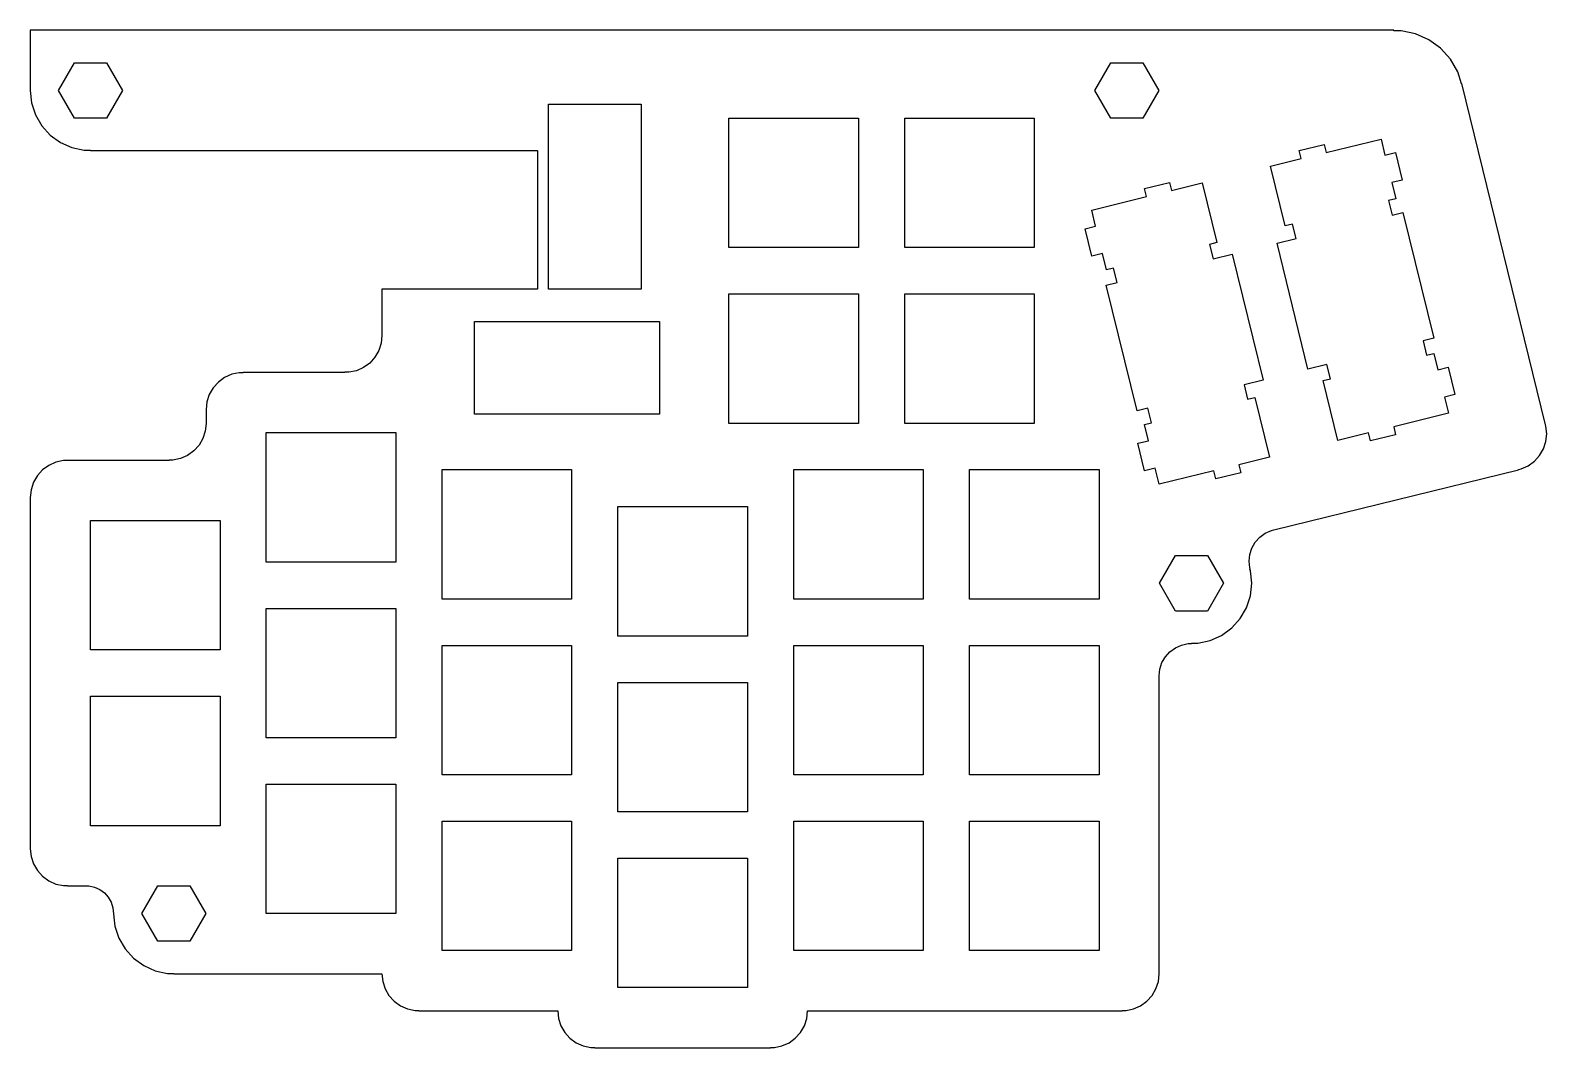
# Model space of a CAD drawing. Header units: metres. Extents: x 0 to 164, y 0 to 110.
import ezdxf

# ---------------------------------------------------------------- set-up
doc = ezdxf.new("R2010")
doc.units = ezdxf.units.M

msp = doc.modelspace()

# ---------------------------------------------------------------- linework, layer by layer
for p, q in [((147.347, 110), (0, 110)), ((0, 110), (0, 103.5)), ((147.347, 109.959), (147.347, 110)), ((148.139, 109.959), (147.347, 109.959)), ((149.687, 109.629), (148.139, 109.959)), ((151.133, 108.985), (149.687, 109.629)), ((152.414, 108.055), (151.133, 108.985)), ((153.473, 106.878), (152.414, 108.055)), ((154.265, 105.507), (153.473, 106.878)), ((3.03589, 103.5), (4.76794, 106.5)), ((4.76794, 106.5), (8.23204, 106.5)), ((8.23204, 106.5), (9.9641, 103.5)), ((115.036, 103.5), (116.768, 106.5)), ((116.768, 106.5), (120.232, 106.5)), ((120.232, 106.5), (121.964, 103.5)), ((154.681, 104.229), (154.265, 105.507)), ((0, 103.5), (0.14203, 102.149)), ((4.76794, 100.5), (3.03589, 103.5)), ((9.9641, 103.5), (8.23204, 100.5)), ((116.768, 100.5), (115.036, 103.5)), ((121.964, 103.5), (120.232, 100.5)), ((154.701, 104.234), (154.681, 104.229)), ((163.765, 67.3304), (154.701, 104.234)), ((0.14203, 102.149), (0.56195, 100.856)), ((56, 82), (56, 102)), ((56, 102), (66, 102)), ((66, 102), (66, 82)), ((0.56195, 100.856), (1.24138, 99.6794)), ((8.23204, 100.5), (4.76794, 100.5)), ((75.5, 86.5), (75.5, 100.5)), ((75.5, 100.5), (89.5, 100.5)), ((89.5, 100.5), (89.5, 86.5)), ((94.5, 86.5), (94.5, 100.5)), ((94.5, 100.5), (108.5, 100.5)), ((108.5, 100.5), (108.5, 86.5)), ((120.232, 100.5), (116.768, 100.5)), ((1.24138, 99.6794), (2.15065, 98.6696)), ((2.15065, 98.6696), (3.25, 97.8708)), ((3.25, 97.8708), (4.49138, 97.3181)), ((4.49138, 97.3181), (5.82056, 97.0356)), ((5.82056, 97.0356), (6.5, 97.0356)), ((6.5, 97.0356), (6.5, 97)), ((6.5, 97), (54.8, 97)), ((54.8, 97), (54.8, 82)), ((137.131, 96.9937), (139.85, 97.6616)), ((137.344, 96.1245), (137.131, 96.9937)), ((139.85, 97.6616), (140.064, 96.7924)), ((140.064, 96.7924), (145.978, 98.245)), ((145.978, 98.245), (146.407, 96.497)), ((146.407, 96.497), (147.534, 96.7737)), ((147.534, 96.7737), (148.261, 93.8117)), ((134.033, 95.3112), (137.344, 96.1245)), ((135.619, 88.8531), (134.033, 95.3112)), ((120.408, 92.8863), (123.127, 93.5542)), ((123.127, 93.5542), (123.341, 92.685)), ((123.341, 92.685), (126.652, 93.4984)), ((126.652, 93.4984), (128.238, 87.0403)), ((148.261, 93.8117), (147.135, 93.535)), ((147.135, 93.535), (147.564, 91.787)), ((114.707, 90.5645), (120.621, 92.0171)), ((120.621, 92.0171), (120.408, 92.8863)), ((147.564, 91.787), (146.797, 91.5985)), ((115.137, 88.8165), (114.707, 90.5645)), ((146.797, 91.5985), (147.182, 90.0301)), ((147.182, 90.0301), (148.338, 90.314)), ((148.338, 90.314), (151.677, 76.7181)), ((114.01, 88.5398), (115.137, 88.8165)), ((114.738, 85.5778), (114.01, 88.5398)), ((136.406, 89.0463), (135.619, 88.8531)), ((136.791, 87.4779), (136.406, 89.0463)), ((128.238, 87.0403), (127.452, 86.8471)), ((134.742, 86.9746), (136.791, 87.4779)), ((138.081, 73.3787), (134.742, 86.9746)), ((89.5, 86.5), (75.5, 86.5)), ((108.5, 86.5), (94.5, 86.5)), ((115.864, 85.8545), (114.738, 85.5778)), ((116.293, 84.1065), (115.864, 85.8545)), ((127.452, 86.8471), (127.837, 85.2787)), ((127.837, 85.2787), (129.886, 85.782)), ((129.886, 85.782), (133.225, 72.1861)), ((117.061, 84.2949), (116.293, 84.1065)), ((117.446, 82.7265), (117.061, 84.2949)), ((54.8, 82), (38, 82)), ((38, 82), (38, 77)), ((66, 82), (56, 82)), ((116.29, 82.4427), (117.446, 82.7265)), ((119.629, 68.8468), (116.29, 82.4427)), ((75.5, 67.5), (75.5, 81.5)), ((75.5, 81.5), (89.5, 81.5)), ((89.5, 81.5), (89.5, 67.5)), ((94.5, 67.5), (94.5, 81.5)), ((94.5, 81.5), (108.5, 81.5)), ((108.5, 81.5), (108.5, 67.5)), ((48, 68.5), (48, 78.5)), ((48, 78.5), (68, 78.5)), ((68, 78.5), (68, 68.5)), ((37.9126, 76.1684), (37.6542, 75.373)), ((38, 77), (37.9126, 76.1684)), ((151.677, 76.7181), (150.521, 76.4342)), ((150.521, 76.4342), (150.907, 74.8658)), ((36.6765, 74.0274), (36, 73.5359)), ((37.2361, 74.6488), (36.6765, 74.0274)), ((37.6542, 75.373), (37.2361, 74.6488)), ((140.13, 73.882), (138.081, 73.3787)), ((140.515, 72.3136), (140.13, 73.882)), ((150.907, 74.8658), (151.674, 75.0543)), ((151.674, 75.0543), (152.103, 73.3062)), ((21, 72.4641), (20.3235, 71.9726)), ((21.7639, 72.8042), (21, 72.4641)), ((22.5819, 72.9781), (21.7639, 72.8042)), ((23, 72.9781), (22.5819, 72.9781)), ((34, 73), (23, 73)), ((23, 73), (23, 72.9781)), ((34.4181, 73.0219), (34, 73.0219)), ((34, 73.0219), (34, 73)), ((35.2361, 73.1958), (34.4181, 73.0219)), ((36, 73.5359), (35.2361, 73.1958)), ((133.225, 72.1861), (131.176, 71.6828)), ((139.729, 72.1204), (140.515, 72.3136)), ((141.315, 65.6624), (139.729, 72.1204)), ((152.103, 73.3062), (153.23, 73.5829)), ((153.23, 73.5829), (153.957, 70.621)), ((19.3458, 70.6269), (19.0874, 69.8316)), ((19.7639, 71.3511), (19.3458, 70.6269)), ((20.3235, 71.9726), (19.7639, 71.3511)), ((131.176, 71.6828), (131.562, 70.1144)), ((153.957, 70.621), (152.831, 70.3443)), ((19.0874, 69.8316), (19, 69)), ((19, 69), (19, 67.5)), ((120.785, 69.1306), (119.629, 68.8468)), ((121.17, 67.5622), (120.785, 69.1306)), ((131.562, 70.1144), (132.348, 70.3076)), ((132.348, 70.3076), (133.934, 63.8496)), ((152.831, 70.3443), (153.26, 68.5962)), ((19, 67.5), (18.9126, 66.6684)), ((68, 68.5), (48, 68.5)), ((89.5, 67.5), (75.5, 67.5)), ((108.5, 67.5), (94.5, 67.5)), ((120.403, 67.3738), (121.17, 67.5622)), ((120.833, 65.6257), (120.403, 67.3738)), ((153.26, 68.5962), (147.346, 67.1436)), ((163.754, 67.3278), (163.765, 67.3304)), ((163.793, 67.208), (163.754, 67.3278)), ((163.881, 66.3763), (163.793, 67.208)), ((18.6542, 65.873), (18.2361, 65.1488)), ((18.9126, 66.6684), (18.6542, 65.873)), ((25.5, 52.5), (25.5, 66.5)), ((25.5, 66.5), (39.5, 66.5)), ((39.5, 66.5), (39.5, 52.5)), ((119.706, 65.349), (120.833, 65.6257)), ((144.627, 66.4757), (141.315, 65.6624)), ((144.84, 65.6066), (144.627, 66.4757)), ((147.559, 66.2744), (144.84, 65.6066)), ((147.346, 67.1436), (147.559, 66.2744)), ((163.793, 65.5447), (163.881, 66.3763)), ((17, 64.0359), (16.2361, 63.6958)), ((17.6765, 64.5274), (17, 64.0359)), ((18.2361, 65.1488), (17.6765, 64.5274)), ((120.433, 62.3871), (119.706, 65.349)), ((162.557, 63.4037), (163.117, 64.0252)), ((163.117, 64.0252), (163.535, 64.7494)), ((163.535, 64.7494), (163.793, 65.5447)), ((1.32347, 62.4726), (0.76393, 61.8511)), ((2, 62.9641), (1.32347, 62.4726)), ((2.76393, 63.3042), (2, 62.9641)), ((3.58188, 63.4781), (2.76393, 63.3042)), ((4, 63.4781), (3.58188, 63.4781)), ((15, 63.5), (4, 63.5)), ((4, 63.5), (4, 63.4781)), ((15.4181, 63.5219), (15, 63.5219)), ((15, 63.5219), (15, 63.5)), ((16.2361, 63.6958), (15.4181, 63.5219)), ((44.5, 48.5), (44.5, 62.5)), ((44.5, 62.5), (58.5, 62.5)), ((58.5, 62.5), (58.5, 48.5)), ((82.5, 48.5), (82.5, 62.5)), ((82.5, 62.5), (96.5, 62.5)), ((96.5, 62.5), (96.5, 48.5)), ((101.5, 48.5), (101.5, 62.5)), ((101.5, 62.5), (115.5, 62.5)), ((115.5, 62.5), (115.5, 48.5)), ((121.56, 62.6638), (120.433, 62.3871)), ((121.989, 60.9157), (121.56, 62.6638)), ((127.904, 62.3683), (121.989, 60.9157)), ((128.117, 61.4992), (127.904, 62.3683)), ((133.934, 63.8496), (130.623, 63.0362)), ((130.623, 63.0362), (130.836, 62.167)), ((134.377, 55.9933), (160.835, 62.4918)), ((160.83, 62.5112), (161.117, 62.5721)), ((160.835, 62.4918), (160.83, 62.5112)), ((161.117, 62.5721), (161.881, 62.9122)), ((161.881, 62.9122), (162.557, 63.4037)), ((0.34581, 61.1269), (0.0874, 60.3316)), ((0.76393, 61.8511), (0.34581, 61.1269)), ((130.836, 62.167), (128.117, 61.4992)), ((0.0874, 60.3316), (0, 59.5)), ((0, 59.5), (0, 21.5)), ((63.5, 44.5), (63.5, 58.5)), ((63.5, 58.5), (77.5, 58.5)), ((77.5, 58.5), (77.5, 44.5)), ((6.5, 43), (6.5, 57)), ((6.5, 57), (20.5, 57)), ((20.5, 57), (20.5, 43)), ((133.461, 55.6254), (134.13, 55.923)), ((134.13, 55.923), (134.381, 55.9763)), ((134.381, 55.9763), (134.377, 55.9933)), ((132.014, 54.0179), (132.38, 54.6516)), ((132.38, 54.6516), (132.869, 55.1953)), ((132.869, 55.1953), (133.461, 55.6254)), ((39.5, 52.5), (25.5, 52.5)), ((122.036, 50.2091), (123.768, 53.2091)), ((123.768, 53.2091), (127.232, 53.2091)), ((127.232, 53.2091), (128.964, 50.2091)), ((131.711, 52.5943), (131.788, 53.322)), ((131.788, 51.8666), (131.711, 52.5943)), ((131.788, 53.322), (132.014, 54.0179)), ((131.822, 51.7618), (131.788, 51.8666)), ((131.795, 51.7551), (131.822, 51.7618)), ((131.858, 51.5605), (131.795, 51.7551)), ((132, 50.2091), (131.858, 51.5605)), ((123.768, 47.2091), (122.036, 50.2091)), ((128.964, 50.2091), (127.232, 47.2091)), ((131.858, 48.8577), (132, 50.2091)), ((58.5, 48.5), (44.5, 48.5)), ((96.5, 48.5), (82.5, 48.5)), ((115.5, 48.5), (101.5, 48.5)), ((130.759, 46.3885), (131.438, 47.5653)), ((131.438, 47.5653), (131.858, 48.8577)), ((25.5, 33.5), (25.5, 47.5)), ((25.5, 47.5), (39.5, 47.5)), ((39.5, 47.5), (39.5, 33.5)), ((127.232, 47.2091), (123.768, 47.2091)), ((129.849, 45.3786), (130.759, 46.3885)), ((77.5, 44.5), (63.5, 44.5)), ((127.509, 44.0272), (128.75, 44.5799)), ((128.75, 44.5799), (129.849, 45.3786)), ((20.5, 43), (6.5, 43)), ((44.5, 29.5), (44.5, 43.5)), ((44.5, 43.5), (58.5, 43.5)), ((58.5, 43.5), (58.5, 29.5)), ((82.5, 29.5), (82.5, 43.5)), ((82.5, 43.5), (96.5, 43.5)), ((96.5, 43.5), (96.5, 29.5)), ((101.5, 29.5), (101.5, 43.5)), ((101.5, 43.5), (115.5, 43.5)), ((115.5, 43.5), (115.5, 29.5)), ((122.668, 42.2663), (123.158, 42.8101)), ((123.158, 42.8101), (123.75, 43.2402)), ((123.75, 43.2402), (124.418, 43.5378)), ((124.418, 43.5378), (125.134, 43.6899)), ((125.134, 43.6899), (125.5, 43.6899)), ((125.5, 43.6899), (125.5, 43.7447)), ((125.5, 43.7447), (126.179, 43.7447)), ((126.179, 43.7447), (127.509, 44.0272)), ((122.076, 40.9368), (122.303, 41.6326)), ((122.303, 41.6326), (122.668, 42.2663)), ((63.5, 25.5), (63.5, 39.5)), ((63.5, 39.5), (77.5, 39.5)), ((77.5, 39.5), (77.5, 25.5)), ((122, 40.2091), (122.076, 40.9368)), ((122, 8), (122, 40.2091)), ((6.5, 24), (6.5, 38)), ((6.5, 38), (20.5, 38)), ((20.5, 38), (20.5, 24)), ((39.5, 33.5), (25.5, 33.5)), ((58.5, 29.5), (44.5, 29.5)), ((96.5, 29.5), (82.5, 29.5)), ((115.5, 29.5), (101.5, 29.5)), ((25.5, 14.5), (25.5, 28.5)), ((25.5, 28.5), (39.5, 28.5)), ((39.5, 28.5), (39.5, 14.5)), ((77.5, 25.5), (63.5, 25.5)), ((20.5, 24), (6.5, 24)), ((44.5, 10.5), (44.5, 24.5)), ((44.5, 24.5), (58.5, 24.5)), ((58.5, 24.5), (58.5, 10.5)), ((82.5, 10.5), (82.5, 24.5)), ((82.5, 24.5), (96.5, 24.5)), ((96.5, 24.5), (96.5, 10.5)), ((101.5, 10.5), (101.5, 24.5)), ((101.5, 24.5), (115.5, 24.5)), ((115.5, 24.5), (115.5, 10.5)), ((0, 21.5), (0.0874, 20.6684)), ((0.0874, 20.6684), (0.34581, 19.873)), ((0.34581, 19.873), (0.76393, 19.1488)), ((63.5, 6.5), (63.5, 20.5)), ((63.5, 20.5), (77.5, 20.5)), ((77.5, 20.5), (77.5, 6.5)), ((0.76393, 19.1488), (1.32347, 18.5274)), ((1.32347, 18.5274), (2, 18.0359)), ((2, 18.0359), (2.76393, 17.6958)), ((2.76393, 17.6958), (3.58188, 17.5219)), ((3.58188, 17.5219), (4, 17.5219)), ((4, 17.5219), (4, 17.5)), ((4, 17.5), (6, 17.5)), ((6, 17.5), (6, 17.4836)), ((6, 17.4836), (6.31358, 17.4836)), ((6.31358, 17.4836), (6.92705, 17.3532)), ((6.92705, 17.3532), (7.5, 17.0981)), ((7.5, 17.0981), (8.00739, 16.7294)), ((8.00739, 16.7294), (8.42705, 16.2634)), ((12.0359, 14.5), (13.7679, 17.5)), ((13.7679, 17.5), (17.232, 17.5)), ((17.232, 17.5), (18.9641, 14.5)), ((8.42705, 16.2634), (8.74063, 15.7202)), ((8.74063, 15.7202), (8.93443, 15.1237)), ((8.93443, 15.1237), (9.14203, 13.1486)), ((9.14203, 13.1486), (9.56195, 11.8562)), ((13.7679, 11.5), (12.0359, 14.5)), ((18.9641, 14.5), (17.232, 11.5)), ((39.5, 14.5), (25.5, 14.5)), ((9.56195, 11.8562), (10.2414, 10.6794)), ((17.232, 11.5), (13.7679, 11.5)), ((10.2414, 10.6794), (11.1507, 9.66956)), ((58.5, 10.5), (44.5, 10.5)), ((96.5, 10.5), (82.5, 10.5)), ((115.5, 10.5), (101.5, 10.5)), ((11.1507, 9.66956), (12.25, 8.87083)), ((12.25, 8.87083), (13.4914, 8.31813)), ((13.4914, 8.31813), (14.8206, 8.0356)), ((14.8206, 8.0356), (15.5, 8.0356)), ((15.5, 8.0356), (15.5, 8)), ((15.5, 8), (38, 8)), ((38, 8), (38.0874, 7.16835)), ((38.0874, 7.16835), (38.3458, 6.37305)), ((121.654, 6.37305), (121.913, 7.16835)), ((121.913, 7.16835), (122, 8)), ((38.3458, 6.37305), (38.7639, 5.64885)), ((38.7639, 5.64885), (39.3235, 5.02742)), ((39.3235, 5.02742), (40, 4.53589)), ((77.5, 6.5), (63.5, 6.5)), ((120, 4.53589), (120.677, 5.02742)), ((120.677, 5.02742), (121.236, 5.64885)), ((121.236, 5.64885), (121.654, 6.37305)), ((40, 4.53589), (40.7639, 4.19577)), ((40.7639, 4.19577), (41.5819, 4.02191)), ((41.5819, 4.02191), (42, 4.02191)), ((42, 4.02191), (42, 4)), ((42, 4), (57, 4)), ((57, 4), (57.0874, 3.16835)), ((83.9126, 3.16835), (84, 4)), ((84, 4), (118, 4)), ((118, 4), (118, 4.02191)), ((118, 4.02191), (118.418, 4.02191)), ((118.418, 4.02191), (119.236, 4.19577)), ((119.236, 4.19577), (120, 4.53589)), ((57.0874, 3.16835), (57.3458, 2.37305)), ((57.3458, 2.37305), (57.7639, 1.64885)), ((57.7639, 1.64885), (58.3235, 1.02742)), ((82.6765, 1.02742), (83.2361, 1.64885)), ((83.2361, 1.64885), (83.6542, 2.37305)), ((83.6542, 2.37305), (83.9126, 3.16835)), ((58.3235, 1.02742), (59, 0.53589)), ((59, 0.53589), (59.7639, 0.19577)), ((59.7639, 0.19577), (60.5819, 0.02191)), ((60.5819, 0.02191), (61, 0.02191)), ((61, 0.02191), (61, 0)), ((61, 0), (80, 0)), ((80, 0.02191), (80.4181, 0.02191)), ((80, 0), (80, 0.02191)), ((80.4181, 0.02191), (81.2361, 0.19577)), ((81.2361, 0.19577), (82, 0.53589)), ((82, 0.53589), (82.6765, 1.02742))]:
    msp.add_line(p, q)

doc.saveas('drawing.dxf')
